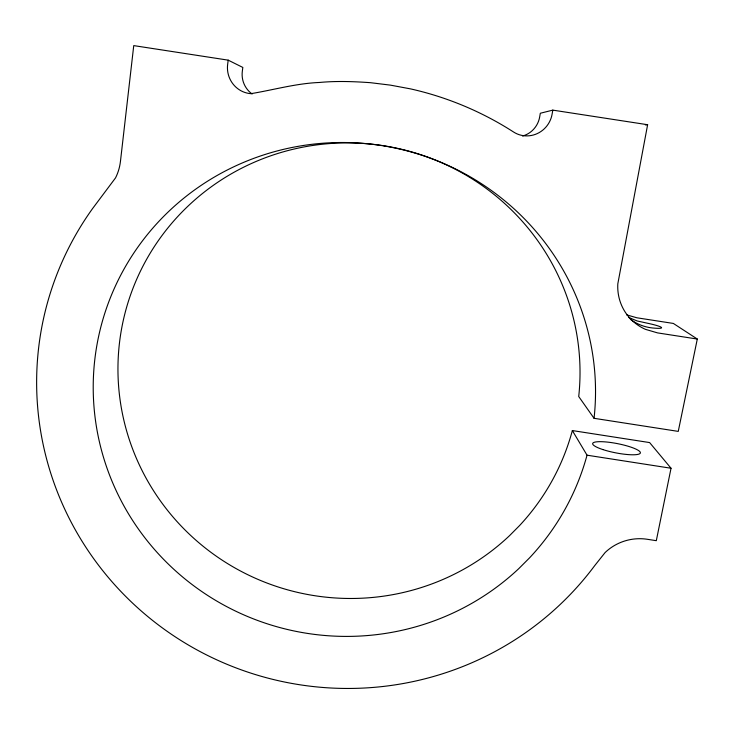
<?xml version="1.0" encoding="UTF-8"?>
<svg xmlns="http://www.w3.org/2000/svg" width="734" height="734" viewBox="0 0 734 734"><rect width="100%" height="100%" fill="white"/><g stroke="black" fill="none" stroke-linecap="round" stroke-linejoin="round"><path stroke-width="1.1" d="M572.346 430.564L649.618 442.574L671.032 468.246L656.306 540.683L647.324 539.288A47.526 44.756 -13.7 0 0 605.073 552.592L594.641 565.712A308.886 303.188 13.6 0 1 165.811 630.387A308.886 303.188 13.6 0 1 92.521 208.639L115.55 177.867A50.82 48.462 59.9 0 0 120.449 161.388L133.744 45.609L228.191 60.151L227.668 64.253A25.69 24.828 78.7 0 0 250.881 93.668C273.709 89.897 296.206 83.382 319.492 82.465C336.429 80.878 353.494 81.474 370.431 82.685L390.378 85.126L410.508 88.878C447.079 97.062 482.119 111.761 513.616 132.037A25.699 24.91 -63.1 0 0 552.106 114.137L552.812 110.128L647.627 124.725L617.817 283.819A50.096 48.059 -37.6 0 0 645.434 329.346L657.572 332.897L697.3 339.044L678.253 431.39L594.054 418.307A251.413 246.688 13.6 0 0 298.591 146.259A251.413 246.688 13.6 0 0 121.037 500.524A251.413 246.688 13.6 0 0 518.663 568.74L529.462 557.95A251.413 246.688 13.6 0 0 587.035 455.19L572.346 430.564A231.247 227.577 13.8 0 1 519.525 525.608L509.598 535.609A231.247 227.577 13.8 0 1 129.083 438.941A231.247 227.577 13.8 0 1 382.414 145.552M552.812 110.128L540.316 113.247L539.683 116.917A23.525 22.837 -63.9 0 1 522.58 136.038M645.36 124.936L647.627 124.725M587.035 455.19L671.032 468.246M626.579 314.84L636.864 317.785L673.353 323.437L697.3 339.044M228.191 60.151L242.826 67.436L242.33 71.189A23.516 22.763 79.7 0 0 252.138 94.007M628.799 317.556L637.158 320.96L647.535 323.244A21.222 2.138 10 0 1 661.187 327.263A21.222 2.138 10 0 1 654.306 328.126C645.681 327.584 637.268 324.492 630.35 319.318M594.054 418.307L578.722 396.525A231.247 227.577 13.8 0 0 383.469 145.717M602.944 449.593A24.305 4.688 11.1 0 0 640.314 453.098A24.305 4.688 11.1 0 0 606.339 441.987A24.305 4.688 11.1 0 0 602.944 449.593"/></g></svg>
